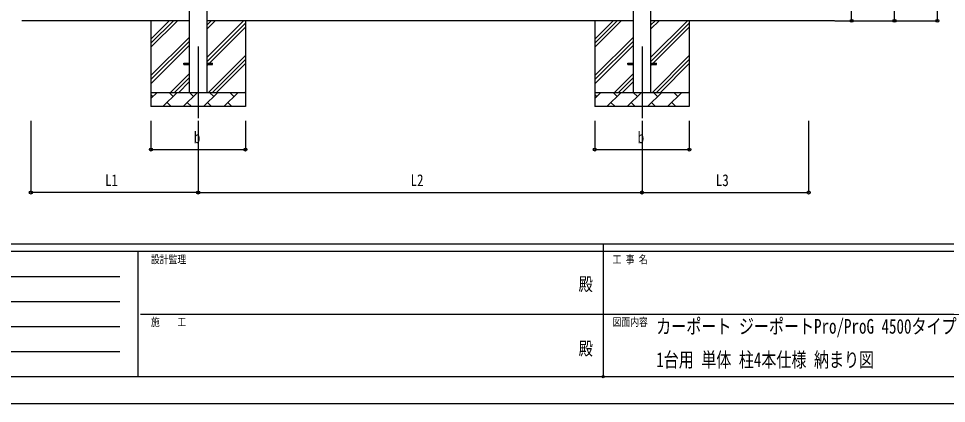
# Model space of a CAD drawing. Units: millimetres, scale not verified. Extents: x -10512 to 10512, y -7425 to 7425.
# Drawn here: x -4095 to 2385, y -7425 to -4735 of the extents above; entities that cross this region are included whole.
import ezdxf
from ezdxf.enums import TextEntityAlignment as Align

# ---------------------------------------------------------------- set-up
doc = ezdxf.new("R2010")
doc.units = ezdxf.units.MM
doc.header["$LTSCALE"] = 30
doc.header["$PDMODE"] = 32
doc.header["$PDSIZE"] = 15
for name, color, linetype in [('0-2_USER1', 3, 'Continuous'), ('0-3_YKK_12', 2, 'Continuous'), ('0-4_YKK_13', 4, 'Continuous'), ('0-5_YKK_A1', 4, 'Continuous'), ('0-6_YKK_D', 6, 'Continuous'), ('0-7_YKK_ZWAK', 7, 'Continuous')]:
    doc.layers.add(name, color=color, linetype=linetype)
doc.styles.add('ＭＳ ゴシック', font='')
doc.styles.get('ＭＳ ゴシック').set_extended_font_data('MS Gothic')

msp = doc.modelspace()

# ---------------------------------------------------------------- linework, layer by layer
at = {"layer": '0-3_YKK_12'}
for p, q in [((-2840.95, -4930.5), (-2840.95, -5430.5)), ((259.05, -4930.5), (259.05, -5430.5))]:
    msp.add_line(p, q, dxfattribs=at)
at = {"layer": '0-4_YKK_13'}
for p, q in [((-2940.95, -5046), (-2903.45, -5046)), ((-2940.95, -5055), (-2940.95, -5046)), ((-2778.45, -5046), (-2740.95, -5046)), ((-2740.95, -5055), (-2740.95, -5046)), ((159.05, -5046), (196.55, -5046)), ((159.05, -5055), (159.05, -5046)), ((159.05, -5046), (196.55, -5046)), ((159.05, -5055), (159.05, -5046)), ((321.55, -5046), (359.05, -5046)), ((321.55, -5046), (359.05, -5046)), ((359.05, -5055), (359.05, -5046)), ((359.05, -5055), (359.05, -5046)), ((-2940.95, -5055), (-2903.45, -5055)), ((-2778.45, -5055), (-2740.95, -5055)), ((159.05, -5055), (196.55, -5055)), ((159.05, -5055), (196.55, -5055)), ((321.55, -5055), (359.05, -5055)), ((321.55, -5055), (359.05, -5055))]:
    msp.add_line(p, q, dxfattribs=at)
at = {"layer": '0-5_YKK_A1'}
for p, q in [((196.55, -2349.67), (196.55, -5250.5)), ((321.55, -5250.5), (321.55, -2349.67)), ((-2903.45, -2453), (-2903.45, -5250.5)), ((-2778.45, -5250.5), (-2778.45, -2453)), ((-2903.45, -4750.5), (-4073.4, -4750.5)), ((-3170.95, -4750.5), (-3170.95, -5350.5)), ((-3170.95, -4935.55), (-2985.9, -4750.5)), ((-3170.95, -4907.27), (-3014.18, -4750.5)), ((-3170.95, -4878.98), (-3042.47, -4750.5)), ((196.55, -4750.5), (-2778.45, -4750.5)), ((-2778.45, -5005.6), (-2523.35, -4750.5)), ((-2778.45, -4807.61), (-2721.34, -4750.5)), ((-2778.45, -4779.32), (-2749.63, -4750.5)), ((-2778.45, -5033.88), (-2510.95, -4766.38)), ((-2778.45, -5062.17), (-2510.95, -4794.67)), ((-2510.95, -4750.5), (-2510.95, -5350.5)), ((-70.95, -4750.5), (-70.95, -5350.5)), ((-70.95, -4935.55), (114.1, -4750.5)), ((-70.95, -4907.27), (85.82, -4750.5)), ((-70.95, -4878.98), (57.53, -4750.5)), ((1604.15, -4750.5), (321.55, -4750.5)), ((321.55, -5005.6), (576.65, -4750.5)), ((321.55, -4807.61), (378.66, -4750.5)), ((321.55, -4779.32), (350.37, -4750.5)), ((321.55, -5033.88), (589.05, -4766.38)), ((321.55, -5062.17), (589.05, -4794.67)), ((589.05, -4750.5), (589.05, -5350.5)), ((-3170.95, -5133.54), (-2903.45, -4866.04)), ((-3170.95, -5161.82), (-2903.45, -4894.32)), ((-3170.95, -5190.11), (-2903.45, -4922.61)), ((-70.95, -5133.54), (196.55, -4866.04)), ((-70.95, -5161.82), (196.55, -4894.32)), ((-70.95, -5190.11), (196.55, -4922.61)), ((-2768.79, -5250.5), (-2510.95, -4992.66)), ((-2740.51, -5250.5), (-2510.95, -5020.94)), ((-2712.22, -5250.5), (-2510.95, -5049.23)), ((331.21, -5250.5), (589.05, -4992.66)), ((359.49, -5250.5), (589.05, -5020.94)), ((387.78, -5250.5), (589.05, -5049.23)), ((-3033.35, -5250.5), (-2903.45, -5120.6)), ((-3005.07, -5250.5), (-2903.45, -5148.88)), ((-2976.78, -5250.5), (-2903.45, -5177.17)), ((66.65, -5250.5), (196.55, -5120.6)), ((94.93, -5250.5), (196.55, -5148.88)), ((123.22, -5250.5), (196.55, -5177.17)), ((-2514.23, -5250.5), (-2510.95, -5247.22)), ((585.77, -5250.5), (589.05, -5247.22)), ((-3170.95, -5250.5), (-2510.95, -5250.5)), ((-3170.95, -5293.39), (-3128.06, -5250.5)), ((-3156.61, -5279.05), (-3170.95, -5264.71)), ((-3086.64, -5350.5), (-2986.64, -5250.5)), ((-3015.19, -5279.05), (-3043.74, -5250.5)), ((-2945.21, -5350.5), (-2845.21, -5250.5)), ((-2873.77, -5279.05), (-2902.32, -5250.5)), ((-2803.79, -5350.5), (-2703.79, -5250.5)), ((-2732.35, -5279.05), (-2760.9, -5250.5)), ((-2662.37, -5350.5), (-2562.37, -5250.5)), ((-2590.93, -5279.05), (-2619.48, -5250.5)), ((-70.95, -5250.5), (589.05, -5250.5)), ((-70.95, -5293.39), (-28.06, -5250.5)), ((-56.61, -5279.05), (-70.95, -5264.71)), ((13.36, -5350.5), (113.36, -5250.5)), ((84.81, -5279.05), (56.26, -5250.5)), ((154.79, -5350.5), (254.79, -5250.5)), ((226.23, -5279.05), (197.68, -5250.5)), ((296.21, -5350.5), (396.21, -5250.5)), ((367.65, -5279.05), (339.1, -5250.5)), ((437.63, -5350.5), (537.63, -5250.5)), ((509.07, -5279.05), (480.52, -5250.5)), ((-2510.95, -5350.5), (-3170.95, -5350.5)), ((-3058.08, -5321.95), (-3029.53, -5350.5)), ((-2916.66, -5321.95), (-2888.11, -5350.5)), ((-2775.24, -5321.95), (-2746.69, -5350.5)), ((-2633.82, -5321.95), (-2605.27, -5350.5)), ((589.05, -5350.5), (-70.95, -5350.5)), ((41.92, -5321.95), (70.47, -5350.5)), ((183.34, -5321.95), (211.89, -5350.5)), ((324.76, -5321.95), (353.31, -5350.5)), ((466.18, -5321.95), (494.73, -5350.5))]:
    msp.add_line(p, q, dxfattribs=at)
at = {"layer": '0-6_YKK_D'}
for p, q in [((2322.23, -4750.5), (2322.23, -2041.39)), ((2022.23, -4750.5), (2022.23, -2177.17)), ((1722.23, -4750.5), (1722.23, -2347.17)), ((1605.15, -4750.5), (1723.23, -4750.5)), ((1606.15, -4750.5), (2023.23, -4750.5)), ((1607.15, -4750.5), (2323.23, -4750.5)), ((-4009.55, -5450.5), (-4009.55, -5951.5)), ((-3170.95, -5450.5), (-3170.95, -5651.5)), ((-2840.95, -5450.5), (-2840.95, -5951.5)), ((-2840.95, -5450.5), (-2840.95, -5951.5)), ((-2510.95, -5450.5), (-2510.95, -5651.5)), ((-70.95, -5450.5), (-70.95, -5651.5)), ((259.05, -5450.5), (259.05, -5951.5)), ((259.05, -5450.5), (259.05, -5951.5)), ((589.05, -5450.5), (589.05, -5651.5)), ((1422.23, -5450.5), (1422.23, -5951.5)), ((-3170.95, -5650.5), (-2510.95, -5650.5)), ((-70.95, -5650.5), (589.05, -5650.5)), ((-2840.95, -5950.5), (-4009.55, -5950.5)), ((-2840.95, -5950.5), (259.05, -5950.5)), ((259.05, -5950.5), (1422.23, -5950.5))]:
    msp.add_line(p, q, dxfattribs=at)
for centre in [(1722.23, -4750.5), (2022.23, -4750.5), (2322.23, -4750.5), (-3170.95, -5650.5), (-2510.95, -5650.5), (-70.95, -5650.5), (589.05, -5650.5), (-4009.55, -5950.5), (-2840.95, -5950.5), (-2840.95, -5950.5), (259.05, -5950.5), (259.05, -5950.5), (1422.23, -5950.5)]:
    msp.add_circle(centre, 10.62, dxfattribs=at)
at = {"layer": '0-7_YKK_ZWAK'}
for p, q in [((9737.55, -6312.5), (-9762.45, -6312.5)), ((-12.45, -6312.5), (-12.45, -7237.5)), ((-3262.45, -6362.5), (-9762.45, -6362.5)), ((-3262.45, -6362.5), (-3262.45, -7237.5)), ((-12.45, -6362.5), (-3262.45, -6362.5)), ((3237.55, -6362.5), (-12.45, -6362.5)), ((-9656.2, -6537.5), (-3387.45, -6537.5)), ((-9656.2, -6712.5), (-3387.45, -6712.5)), ((-3243.7, -6800), (-12.45, -6800)), ((-12.45, -6800), (3237.55, -6800)), ((-9656.2, -6887.5), (-3387.45, -6887.5)), ((-9656.2, -7062.5), (-3387.45, -7062.5)), ((-9762.45, -7237.5), (-3262.45, -7237.5)), ((-3262.45, -7237.5), (-12.45, -7237.5)), ((-12.45, -7237.5), (3237.55, -7237.5))]:
    msp.add_line(p, q, dxfattribs=at)
msp.add_lwpolyline([(-10512.5, -7425), (10512.5, -7425), (10512.5, 7425), (-10512.5, 7425)], close=True, dxfattribs=at)
msp.add_point((-12.45, -7237.5), dxfattribs=at)

# ---------------------------------------------------------------- texts
at = {"layer": '0-2_USER1', "style": 'ＭＳ ゴシック', "width": 0.75}
for s, p in [('カーポート ジーポートPro/ProG 4500タイプ', (358.19, -6968.04)), ('1台用 単体 柱4本仕様 納まり図', (358.19, -7201.38))]:
    msp.add_text(s, height=102.6, dxfattribs=at).set_placement(p, align=Align.BOTTOM_LEFT)
at = {"layer": '0-6_YKK_D', "style": 'ＭＳ ゴシック', "width": 0.8}
for s, p in [('b', (-2870.95, -5630.5)), ('b', (229.05, -5630.5)), ('L1', (-3491.25, -5930.5)), ('L2', (-1356.95, -5930.5)), ('L3', (774.64, -5930.5))]:
    msp.add_text(s, height=82.48, dxfattribs=at).set_placement(p, align=Align.BOTTOM_LEFT)
at = {"layer": '0-7_YKK_ZWAK', "style": 'ＭＳ ゴシック', "width": 0.8}
for s, height, p in [('設計監理', 54.99, (-3170.78, -6462.5)), ('工 事 名', 54.99, (53.17, -6462.5)), ('殿', 91.64, (-184.17, -6664.58)), ('施\u3000\u3000工', 54.99, (-3170.78, -6900)), ('図面内容', 54.99, (53.17, -6900)), ('殿', 91.64, (-184.17, -7114.58))]:
    msp.add_text(s, height=height, dxfattribs=at).set_placement(p, align=Align.BOTTOM_LEFT)

doc.saveas('drawing.dxf')
